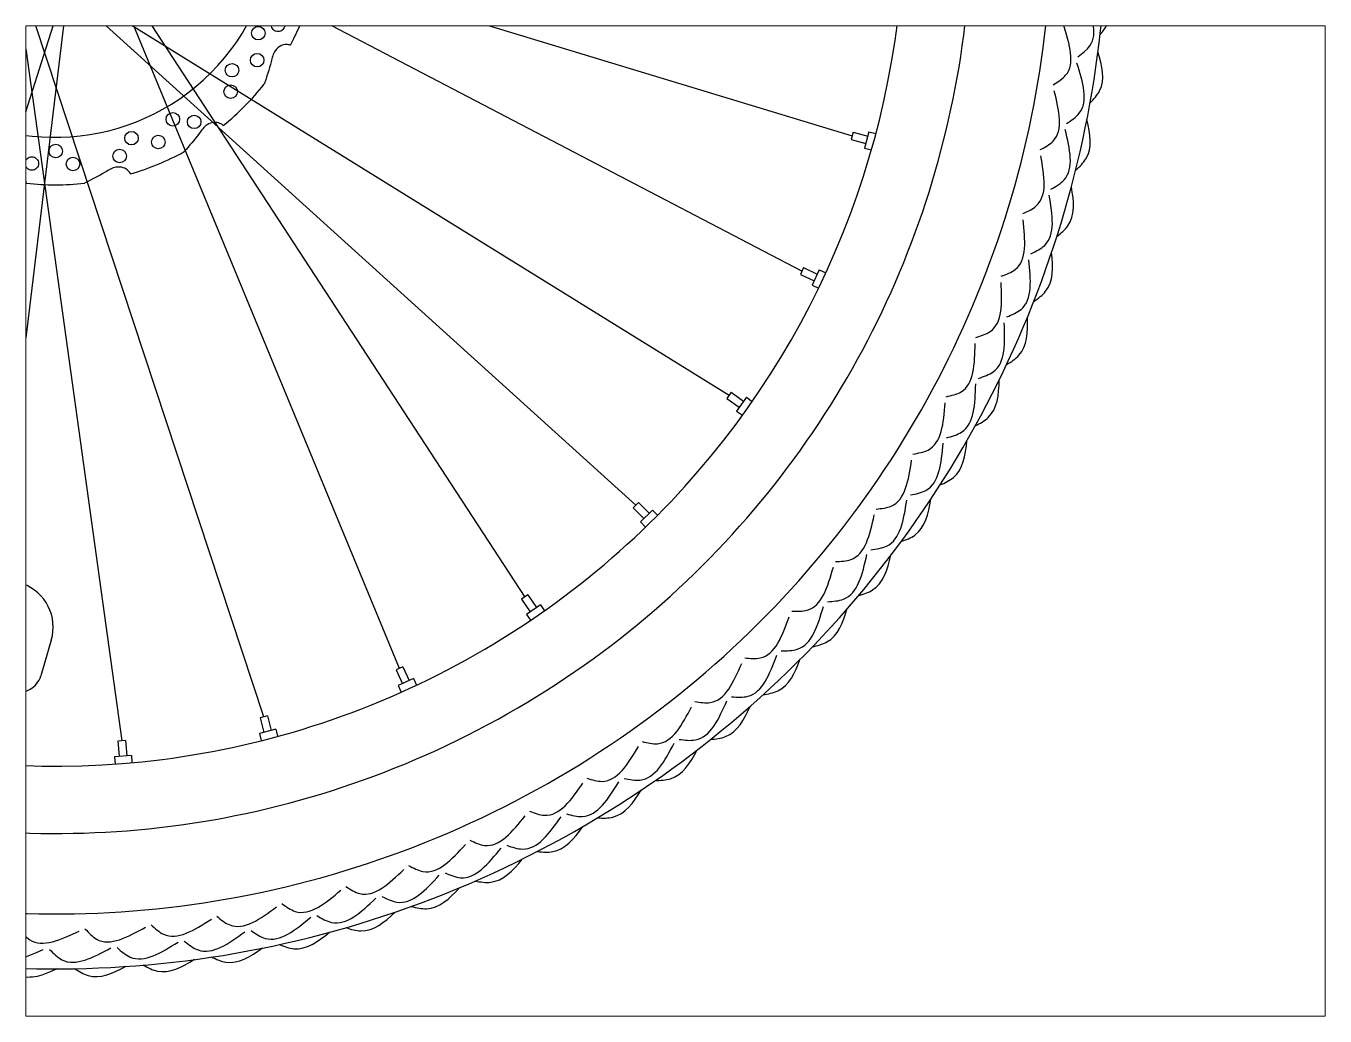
# Paper-space layout 'www.ceco.net' of a CAD drawing. Header units: millimetres. Extents: x 27 to 240, y 20 to 183.
# The model-space entities are those that its viewports show. They can reach past a viewport. Long polylines and large blocks are cut down to what shows.
import ezdxf

# ---------------------------------------------------------------- set-up
doc = ezdxf.new("R2010")
doc.units = ezdxf.units.MM
doc.layers.add('ceco.net 420', color=7, linetype='Continuous')

msp = doc.modelspace()

# ---------------------------------------------------------------- linework, layer by layer
at = {"layer": 'ceco.net 420'}
for p, q in [((28.79, 346.26), (267.54, 273.93)), ((251.2, 229.92), (28.8, 345.82)), ((120.09, 100.49), (24.23, 332.24)), ((24.5, 332.58), (160.9, 123.71)), ((-5.29, 328.99), (29.59, 76.87)), ((75.88, 84.72), (-4.53, 328.41)), ((-45.66, 142.23), (11.99, 324.77)), ((12.42, 324.86), (-17.35, 77.17)), ((8.28, 324.36), (197.06, 153.65)), ((227.47, 189.42), (9.23, 324.4)), ((267.87, 275.13), (267.22, 272.74)), ((267.87, 275.13), (272.63, 273.82)), ((273.03, 275.28), (271.57, 269.97)), ((273.03, 275.28), (275.29, 274.66)), ((267.22, 272.74), (271.97, 271.43)), ((271.57, 269.97), (273.83, 269.35)), ((251.73, 231.04), (250.67, 228.8)), ((250.67, 228.8), (255.13, 226.69)), ((251.73, 231.04), (256.19, 228.93)), ((256.84, 230.3), (254.48, 225.32)), ((256.84, 230.3), (258.95, 229.29)), ((254.48, 225.32), (256.6, 224.32)), ((228.18, 190.43), (226.75, 188.41)), ((226.75, 188.41), (230.77, 185.55)), ((228.18, 190.43), (232.2, 187.57)), ((233.08, 188.81), (229.89, 184.32)), ((233.08, 188.81), (234.99, 187.45)), ((229.89, 184.32), (231.81, 182.96)), ((197.94, 154.52), (196.18, 152.78)), ((196.18, 152.78), (199.64, 149.27)), ((197.94, 154.52), (201.4, 151.01)), ((202.48, 152.07), (198.56, 148.21)), ((198.56, 148.21), (200.21, 146.54)), ((202.48, 152.07), (204.13, 150.41)), ((161.92, 124.41), (159.88, 123)), ((159.88, 123), (162.69, 118.95)), ((161.92, 124.41), (164.72, 120.35)), ((165.97, 121.21), (161.44, 118.09)), ((165.97, 121.21), (167.3, 119.28)), ((161.44, 118.09), (162.77, 116.16)), ((6.65, 109.69), (3.21, 98.05)), ((121.22, 101.01), (118.97, 99.98)), ((118.97, 99.98), (121.02, 95.5)), ((121.22, 101.01), (123.27, 96.53)), ((124.65, 97.16), (119.65, 94.87)), ((119.65, 94.87), (120.63, 92.74)), ((124.65, 97.16), (125.63, 95.03)), ((77.07, 85.04), (74.68, 84.41)), ((77.07, 85.04), (78.32, 80.27)), ((79.78, 80.65), (74.46, 79.26)), ((74.68, 84.41), (75.92, 79.64)), ((79.78, 80.65), (80.38, 78.38)), ((30.83, 76.97), (28.36, 76.77)), ((28.36, 76.77), (28.76, 71.86)), ((30.83, 76.97), (31.22, 72.06)), ((74.46, 79.26), (75.05, 76.99)), ((32.73, 72.18), (27.25, 71.73)), ((32.73, 72.18), (32.92, 69.84)), ((27.25, 71.73), (27.44, 69.4))]:
    msp.add_line(p, q, dxfattribs=at)
for centre in [(74.08, 307.37), (80.52, 310.1), (73.7, 298.57), (65.52, 295.31), (65.06, 288.33), (46.23, 279.34), (53.18, 278.48), (32.79, 273.18), (8.1, 268.99), (41.51, 271.91), (0.29, 264.92), (13.69, 264.77), (28.9, 267.36)]:
    msp.add_circle(centre, 2.2, dxfattribs=at)
for centre, radius, start, end in [((7.85, 345.32), 342.61, 119.6029, 109.6333), ((7.85, 345.32), 324.72, 120.5579, 110.1454), ((7.85, 345.32), 298.54, 121.7585, 111.7665), ((7.85, 345.32), 276.61, 122.4439, 114.0604), ((7.85, 345.32), 71.87, 151.4403, 118.4291), ((7.85, 345.32), 87.33, 331.4016, 343.8186), ((7.85, 345.32), 87.33, 308.9016, 321.3186), ((7.85, 345.32), 87.33, 286.4016, 298.8186), ((7.85, 345.32), 87.33, 263.9016, 276.3186), ((-257.63, -573.33), 746.29, 70.01899, 77.07482), ((-7.74, 113.94), 15, 343.5469, 70.019), ((-3.98, 100.18), 7.5, 256.2695, 343.5469)]:
    msp.add_arc(centre, radius, start, end, dxfattribs=at)
for points in [[(348.29, 306.84), (349.44, 308.18), (353.25, 313.02), (351.56, 319.13), (349.77, 323.66)], [(345.04, 284.66), (346.28, 285.91), (350.4, 290.49), (349.11, 296.7), (347.62, 301.34)], [(340.35, 262.73), (341.67, 263.91), (346.08, 268.21), (345.2, 274.49), (344.02, 279.21)], [(334.24, 241.16), (335.64, 242.25), (340.32, 246.25), (339.85, 252.58), (338.98, 257.37)], [(326.73, 220.04), (328.19, 221.03), (333.12, 224.72), (333.07, 231.06), (332.51, 235.9)], [(317.85, 199.45), (319.38, 200.35), (324.54, 203.7), (324.9, 210.04), (324.66, 214.9)], [(307.65, 179.49), (309.23, 180.28), (314.6, 183.29), (315.38, 189.59), (315.46, 194.46)], [(296.16, 160.23), (297.79, 160.92), (303.35, 163.58), (304.53, 169.81), (304.93, 174.66)], [(283.44, 141.77), (285.11, 142.35), (290.83, 144.64), (292.42, 150.78), (293.13, 155.6)], [(269.54, 124.19), (271.24, 124.66), (277.1, 126.56), (279.09, 132.59), (280.11, 137.35)], [(254.51, 107.54), (256.25, 107.9), (262.21, 109.42), (264.59, 115.3), (265.93, 119.99)], [(238.44, 91.92), (240.19, 92.16), (246.24, 93.29), (249, 99), (250.64, 103.59)], [(221.37, 77.38), (223.13, 77.51), (229.25, 78.24), (232.37, 83.76), (234.31, 88.23)], [(203.39, 63.99), (205.16, 64), (211.31, 64.33), (214.79, 69.63), (217.01, 73.97)], [(184.57, 51.81), (186.33, 51.7), (192.49, 51.63), (196.31, 56.69), (198.82, 60.87)], [(164.99, 40.88), (166.75, 40.66), (172.89, 40.18), (177.03, 44.98), (179.8, 48.99)], [(144.75, 31.25), (146.48, 30.92), (152.58, 30.04), (157.03, 34.56), (160.05, 38.38)], [(123.91, 22.97), (125.62, 22.52), (131.65, 21.25), (136.38, 25.47), (139.65, 29.08)], [(102.58, 16.07), (104.26, 15.51), (110.19, 13.84), (115.19, 17.75), (118.69, 21.14)], [(80.84, 10.58), (82.48, 9.91), (88.29, 7.86), (93.53, 11.43), (97.25, 14.58)], [(58.8, 6.52), (60.39, 5.75), (66.05, 3.32), (71.51, 6.54), (75.43, 9.44)], [(36.53, 3.91), (38.07, 3.04), (43.55, 0.25), (49.22, 3.1), (53.31, 5.74)], [(-8.28, 3.09), (-6.87, 2.02), (-1.79, -1.46), (4.2, 0.63), (8.6, 2.71)], [(14.14, 2.77), (15.61, 1.8), (20.91, -1.35), (26.75, 1.13), (31.01, 3.49)]]:
    msp.add_open_spline(points, degree=3, knots=[1.290026, 1.290026, 1.290026, 1.290026, 6.384144, 19.446481, 19.446481, 19.446481, 19.446481], dxfattribs=at)
for points in [[(341.09, 299.65), (344.96, 303.23), (343.21, 319.51)], [(333.06, 290.59), (337.1, 293.66), (336.42, 310.02)], [(84.53, 303.51), (83.27, 303.68), (81.41, 303.23), (79.59, 301.66), (78.26, 298.08), (76.03, 290.73)], [(337.39, 277.95), (341.49, 281.28), (340.8, 297.63)], [(328.79, 269.44), (333.02, 272.23), (333.41, 288.6)], [(62.69, 277.35), (61.6, 277.98), (59.7, 278.28), (57.42, 277.53), (54.83, 274.73), (49.95, 268.8)], [(332.28, 256.54), (336.58, 259.59), (336.97, 275.96)], [(323.14, 248.61), (327.54, 251.12), (329, 267.43)], [(-1.43, 258.48), (-1.76, 259.7), (-2.89, 261.25), (-5.03, 262.33), (-8.84, 262.19), (-16.49, 261.44)], [(32.51, 261.54), (31.74, 262.54), (30.1, 263.54), (27.71, 263.72), (24.24, 262.13), (17.46, 258.51)], [(325.77, 235.51), (330.27, 238.28), (331.73, 254.58)], [(316.14, 228.19), (320.7, 230.41), (323.22, 246.59)], [(317.91, 214.95), (322.58, 217.42), (325.1, 233.6)], [(307.82, 208.28), (312.51, 210.2), (316.09, 226.18)], [(308.72, 194.95), (313.54, 197.11), (317.11, 213.09)], [(298.21, 188.96), (303.02, 190.56), (307.63, 206.27)], [(298.24, 175.6), (303.19, 177.43), (307.8, 193.14)], [(287.36, 170.3), (292.27, 171.59), (297.9, 186.97)], [(286.52, 156.97), (291.58, 158.47), (297.21, 173.85)], [(275.32, 152.4), (280.3, 153.36), (286.92, 168.33)], [(273.61, 139.15), (278.75, 140.32), (285.37, 155.29)], [(262.13, 135.31), (267.16, 135.95), (274.75, 150.46)], [(259.55, 122.21), (264.77, 123.04), (272.35, 137.55)], [(247.85, 119.13), (252.91, 119.44), (261.43, 133.42)], [(244.42, 106.22), (249.68, 106.71), (258.2, 120.69)], [(232.54, 103.92), (237.62, 103.9), (247.03, 117.29)], [(216.27, 89.74), (221.33, 89.38), (231.6, 102.14)], [(228.28, 91.26), (233.55, 91.41), (242.97, 104.8)], [(211.19, 77.39), (216.47, 77.19), (226.74, 89.94)], [(199.11, 76.66), (204.14, 75.97), (215.22, 88.02)], [(181.13, 64.72), (186.1, 63.71), (197.95, 75.01)], [(193.23, 64.66), (198.48, 64.12), (209.56, 76.17)], [(174.48, 53.14), (179.68, 52.25), (191.53, 63.55)], [(162.41, 53.99), (167.3, 52.65), (179.86, 63.16)], [(143.03, 44.51), (147.82, 42.85), (161.04, 52.51)], [(155.01, 42.87), (160.15, 41.64), (172.71, 52.14)], [(123.06, 36.31), (127.74, 34.35), (141.56, 43.12)], [(134.92, 33.89), (139.96, 32.33), (153.18, 41.99)], [(102.61, 29.44), (107.14, 27.17), (121.51, 35.02)], [(114.28, 26.25), (119.21, 24.36), (133.03, 33.13)], [(81.74, 23.92), (86.12, 21.36), (100.97, 28.25)], [(93.18, 19.97), (97.98, 17.76), (112.35, 25.61)], [(60.56, 19.77), (64.77, 16.93), (80.04, 22.84)], [(39.16, 17.02), (43.17, 13.91), (58.79, 18.81)], [(71.72, 15.08), (76.36, 12.57), (91.21, 19.46)], [(-3.96, 15.74), (-0.39, 12.14), (15.74, 14.95)], [(17.62, 15.68), (21.42, 12.31), (37.33, 16.18)], [(49.98, 11.61), (54.45, 8.8), (69.72, 14.71)], [(-15.93, 9.81), (-12.09, 6.18), (4.03, 8.99)], [(6.07, 8.97), (10.13, 5.6), (26.04, 9.46)], [(28.07, 9.57), (32.34, 6.48), (47.97, 11.37)]]:
    msp.add_spline(points, degree=3, dxfattribs=at)

psp = doc.layouts.new('www.ceco.net')

# ---------------------------------------------------------------- viewports
at = {"layer": '0'}
psp.add_viewport(center=(133.35, 101.6), size=(213.36, 162.56), view_center_point=(210, 148.5), view_height=322.4396, dxfattribs=at)

doc.saveas('drawing.dxf')
